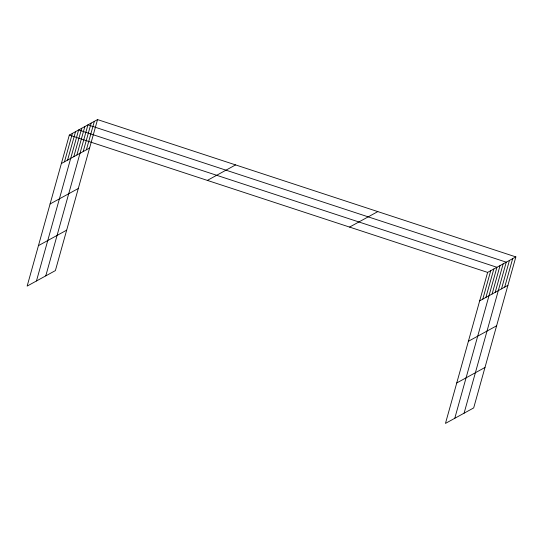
<?xml version="1.0" encoding="UTF-8"?>
<svg xmlns="http://www.w3.org/2000/svg" width="543" height="543" viewBox="0 0 543 543"><rect width="100%" height="100%" fill="white"/><g stroke="black" fill="none" stroke-linecap="round" stroke-linejoin="round"><path stroke-width="0.81" d="M97.536 119.589L69.314 135.085L27.15 286.093L55.379 270.604L97.536 119.589L515.85 256.907L473.686 407.915L445.464 423.411L487.621 272.396L515.85 256.907M64.474 161.821L72.416 133.381M67.583 160.117L75.525 131.677M36.462 280.982L78.626 129.967L496.94 267.285L454.776 418.293M73.794 156.71L81.735 128.263M76.896 155.006L84.837 126.56M45.782 275.871L87.939 124.856L506.252 262.174L464.089 413.182M83.201 151.545L91.143 123.105M86.398 149.793L94.339 121.347M482.788 299.139L490.729 270.692M485.89 297.435L493.831 268.989M492.101 294.028L500.042 265.581M495.209 292.317L503.151 263.878M501.508 288.862L509.449 260.416M504.712 287.104L512.653 258.665M61.373 163.524L89.595 148.035M50.078 203.971L78.307 188.482M38.444 245.646L66.667 230.157M207.358 180.398L235.581 164.909M349.583 227.083L377.806 211.594M479.679 300.842L507.909 285.353M468.392 341.289L496.614 325.8M456.751 382.958L484.98 367.468M69.314 135.085L487.621 272.396"/></g></svg>
